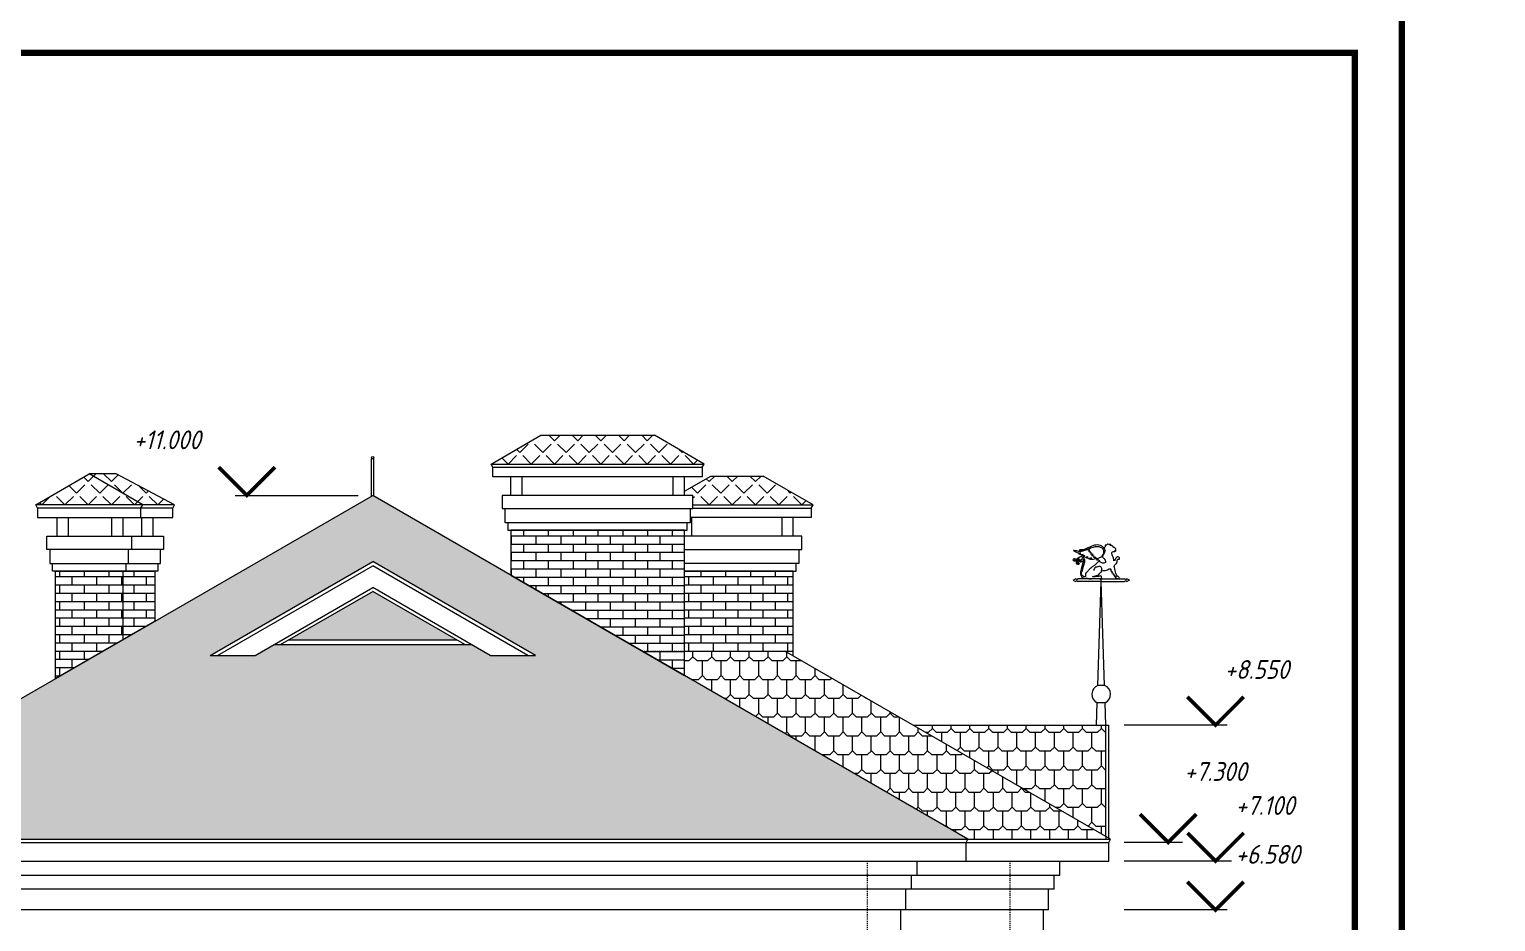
# Model space of a CAD drawing. Header units: millimetres. Extents: x 54 to 1314, y 20 to 614.
# Drawn here: x 327.8 to 484, y 219.4 to 314.4 of the extents above; entities that cross this region are included whole.
import ezdxf

# ---------------------------------------------------------------- set-up
doc = ezdxf.new("R2010")
doc.units = ezdxf.units.MM
doc.linetypes.add('ACAD_ISO02W100', pattern=[15, 12, -3])
doc.linetypes.add('CENTER2', pattern=[1.125, 0.75, -0.125, 0.125, -0.125])
for name, color, linetype, lineweight in [('A_ФАСАД', 30, 'Continuous', 15), ('А_ВЫСОТН.ОТМЕТКИ', 161, 'Continuous', 20), ('А_КИРПИЧ ОБЛИЦ.', 250, 'Continuous', 30), ('А_НЕВИДИМЫЕ', 8, 'ACAD_ISO02W100', 9), ('А_ОКНА', 4, 'Continuous', 13), ('А_ПЕРВЫЙ ПЛАН', 102, 'Continuous', 15), ('А_ШТРИХ.ОКОН', 140, 'Continuous', 9), ('А_ШТУКАТУРКА ФАСАД', 7, 'Continuous', 15), ('ЛИСТ', 7, 'Continuous', 18), ('ОСИ', 40, 'CENTER2', 18), ('ШТРИХОВКА', 93, 'Continuous', 9)]:
    doc.layers.add(name, color=color, linetype=linetype, lineweight=lineweight)
doc.styles.add('ROMANS', font='romans.shx', dxfattribs={"width": 0.8, "oblique": 15})

# ---------------------------------------------------------------- blocks, each defined once
blk = doc.blocks.new('пакелщш')
at = {"layer": 'А_ШТУКАТУРКА ФАСАД', "lineweight": 13}
for points, knots in [([(4205.95, -417.21), (4205.67, -417.15), (4204.97, -417), (4206.66, -415.9), (4206.5, -414.45), (4207.63, -412.42), (4205.92, -411.78), (4206.26, -410.01), (4205.23, -410.35), (4205.31, -409.72), (4205.68, -409.33), (4206.63, -409.59), (4207.32, -411.56), (4207.36, -409.64), (4207.95, -408.97), (4208.13, -407.89), (4207.61, -407.39), (4206.82, -407.68), (4207.28, -407.25), (4206.88, -407.35), (4206.77, -407.59), (4206.43, -406.93), (4206.68, -406.3), (4207.22, -406.08), (4207.54, -406), (4207.52, -405.73), (4207.82, -405.72), (4207.83, -405.35), (4208.23, -405.41), (4208.75, -405.39), (4208.35, -404.76), (4209.15, -405.35), (4209.67, -404.47), (4209.6, -405.58), (4210.61, -404.99), (4210.06, -406.1), (4211.28, -406.05), (4209.56, -407.44), (4211.82, -408.76), (4211.02, -409.93), (4210.49, -410.15), (4210.36, -410.7), (4209.9, -411.48), (4211.33, -411.79), (4212.19, -411.28), (4212.55, -410.49), (4213.92, -410.73), (4212.26, -409.92), (4214.7, -410.24), (4212.89, -409.54), (4215.13, -409.81), (4213.77, -409.01), (4215.74, -409.16), (4213.99, -408.42), (4216.13, -408.65), (4214.47, -408.03), (4216.48, -408.07), (4214.93, -407.61), (4216.62, -407.64), (4215.33, -407.08), (4216.95, -407.2), (4215.59, -406.53), (4217.56, -407.03), (4218.38, -407.54), (4220.03, -407.53), (4222.25, -406.88), (4220.5, -407.93), (4218.2, -408.25), (4220.36, -408.08), (4219.16, -408.72), (4217.63, -408.56), (4219.68, -408.86), (4216.78, -408.98), (4218.57, -409.12), (4217.5, -409.67), (4215.96, -409.28), (4217.68, -409.76), (4216.13, -409.96), (4214.36, -409.77), (4217.57, -410.24), (4212.26, -410.37), (4210.5, -408.55), (4211.07, -406.52), (4212.11, -405.98), (4213.31, -405.73), (4214.86, -406.04), (4216.34, -406.75), (4217.82, -407.25), (4218.77, -407.36), (4220.07, -406.94), (4218.83, -406.85), (4217.89, -406.85), (4216.49, -406.17), (4215.08, -405.52), (4213.81, -405.06), (4212.66, -405.11), (4211.7, -405.45), (4211.15, -405.9), (4210.93, -406.16)], [0, 0, 0, 0, 0.656793, 1.627578, 3.813811, 5.617858, 6.785572, 8.269507, 8.652125, 9.050343, 9.630527, 10.11854, 11.770336, 12.673275, 13.946819, 14.827147, 15.542398, 15.91226, 16.171014, 16.433882, 16.583819, 16.812835, 17.924777, 18.350926, 18.606009, 18.752097, 19.013356, 19.217042, 19.637503, 20.003157, 20.32477, 20.869533, 21.45879, 21.974889, 22.560248, 23.186167, 23.83852, 24.451804, 27.326761, 27.80169, 28.368857, 28.926536, 29.465108, 30.657621, 31.649945, 32.480561, 33.166385, 33.80165, 34.84913, 35.384316, 36.404389, 36.855779, 37.737639, 38.332768, 39.220249, 39.751406, 40.589552, 41.081009, 41.790343, 42.249662, 42.900403, 43.506739, 44.008416, 46.501875, 47.737684, 49.271847, 50.672017, 52.037813, 52.913925, 53.705483, 54.66859, 55.31138, 56.540894, 57.158598, 57.710046, 58.872539, 59.538144, 60.411459, 61.685769, 62.773942, 65.387399, 69.031315, 70.124464, 71.061252, 72.357657, 73.771864, 75.67683, 77.388557, 78.165975, 79.019692, 79.686147, 80.526944, 82.352705, 83.955297, 85.303709, 86.333569, 87.324452, 88.343947, 88.343947, 88.343947, 88.343947]), ([(4212.37, -410.88), (4212.44, -410.93), (4213, -411.39), (4213.77, -412.25), (4215.05, -413.02), (4215.97, -413.79), (4216.61, -414.64), (4217.31, -415.18), (4217.45, -415.85), (4217.14, -416.63), (4218.54, -416.49), (4218.82, -415.49), (4218.74, -414.88), (4218.72, -414.71)], [93.588041, 93.588041, 93.588041, 93.588041, 93.841779, 95.804667, 96.967126, 98.32131, 99.366058, 100.155367, 100.878258, 101.346688, 102.144081, 103.526506, 104.027412, 104.027412, 104.027412, 104.027412]), ([(4219.07, -414.71), (4218.68, -413.17), (4218.33, -411.99), (4217.52, -410), (4218.86, -410.22), (4219, -410.61), (4218.89, -410.99), (4218.08, -411.09), (4219.02, -411.06), (4219.25, -410.76), (4219.26, -410.12), (4219.72, -411.19), (4218.41, -411.27), (4219.87, -411.36), (4219.45, -410.18), (4220.36, -411.05), (4220.25, -412.15), (4219.64, -411.77), (4220.06, -411.38), (4219.5, -411.61), (4219.63, -412.32), (4220.53, -412.12), (4220.53, -411.26), (4220.25, -410.66), (4219.27, -409.38), (4220.36, -410.86), (4221.21, -411.1), (4221.88, -410.58), (4221.54, -409.81), (4220.69, -410.3), (4221.39, -410.04), (4221.55, -410.62), (4220.56, -410.76), (4220.08, -409.7), (4218.78, -409.08), (4217.82, -409.88), (4217.59, -411.09), (4217.92, -412.21), (4218.29, -413.17), (4218.72, -414.71)], [105.617888, 105.617888, 105.617888, 105.617888, 106.182807, 108.584082, 109.073879, 109.391889, 109.719749, 110.164061, 110.769493, 111.101554, 111.425721, 112.028149, 112.638557, 113.346184, 113.968959, 114.683123, 115.602869, 115.861274, 116.186785, 116.428031, 116.971815, 117.644001, 118.258568, 119.185128, 120.070509, 121.187752, 122.218897, 122.71854, 123.362668, 123.817679, 124.207586, 124.547466, 125.031452, 126.385669, 127.719918, 128.633326, 129.670492, 131.258958, 132.053416, 132.053416, 132.053416, 132.053416]), ([(4211.69, -414.37), (4211.68, -414.36), (4210.95, -414.24), (4210.13, -414.35), (4209.28, -413.8), (4208.03, -413.33), (4208.64, -415.05), (4207.84, -414.09), (4208.14, -415.64), (4207.55, -414.66), (4207.72, -416.09), (4207.22, -415.14), (4207.37, -416.54), (4206.93, -415.56), (4207.2, -416.63), (4206.64, -416.16), (4206.6, -416.77), (4206.96, -417.37), (4206.29, -417.09), (4206.04, -417.17), (4205.94, -417.21)], [158.985678, 158.985678, 158.985678, 158.985678, 159.009151, 160.809952, 161.52472, 162.369533, 163.279705, 163.61995, 164.410801, 164.708267, 165.407651, 165.686134, 166.335547, 166.63755, 167.149428, 167.452836, 167.817615, 168.37194, 168.873825, 169.201563, 169.201563, 169.201563, 169.201563]), ([(4219.07, -414.71), (4219.07, -414.73), (4219.14, -415), (4219.16, -415.51), (4218.95, -416.14), (4218.65, -416.63), (4218.17, -416.98), (4217.49, -417.18), (4216.79, -416.84), (4216, -417.44), (4214.88, -417.03), (4213.5, -417.1), (4212.57, -417.11), (4211.46, -417.38), (4211.64, -416.71), (4211.79, -415.98), (4212.64, -416.48), (4213.4, -416.28), (4213.92, -416.53), (4215.23, -416.47), (4214.5, -416.34), (4214.07, -416.26), (4213.42, -416.12), (4212.72, -415.84), (4212.3, -415.26), (4211.81, -414.87), (4211.65, -414.32), (4211.47, -413.79), (4211.7, -413.33), (4211.89, -412.93), (4212.41, -412.62), (4212.98, -413.09), (4213.72, -413), (4214.27, -413.49), (4214.44, -414), (4214.46, -414.22)], [133.748644, 133.748644, 133.748644, 133.748644, 133.789208, 134.594433, 135.230208, 135.764099, 136.285705, 136.978181, 137.801782, 138.349677, 139.679836, 141.040022, 142.353896, 142.980714, 143.456741, 143.9749, 144.9102, 145.470638, 146.253998, 147.075106, 147.40505, 147.850678, 148.564652, 149.332807, 150.067685, 150.650344, 151.144117, 151.77582, 152.216136, 152.630051, 153.112862, 153.771806, 154.557528, 155.202678, 155.875084, 155.875084, 155.875084, 155.875084])]:
    blk.add_open_spline(points, degree=3, knots=knots, dxfattribs=at)
blk.add_open_spline([(4210.6, -406.68), (4210.51, -406.89), (4210.46, -407.12), (4210.44, -407.35)], degree=3, dxfattribs=at)

msp = doc.modelspace()

# ---------------------------------------------------------------- hatches: boundary and pattern name
at = {"layer": 'А_КИРПИЧ ОБЛИЦ.', "lineweight": 9}
h = msp.add_hatch(dxfattribs=at)
h.set_pattern_fill('AR-BRSTD', color=41, scale=0.013, style=0)
h.set_pattern_definition([(0, (-758.0268, 244.6195), (0, 0.8806434), []), (90, (-758.0268, 244.6195), (-1.3208, 0.8806434), [0.8806434, -0.8806434])])
h.paths.add_polyline_path([(379.109, 256.281), (379.109, 261.069), (397.609, 261.069), (397.609, 245.6)])
h = msp.add_hatch(dxfattribs=at)
h.set_pattern_fill('AR-BRSTD', color=41, scale=0.013, style=0)
h.set_pattern_definition([(0, (-773.1268, 240.27215), (0, 0.8806434), []), (90, (-773.1268, 240.2722), (-1.3208, 0.8806434), [0.8806434, -0.8806434])])
h.paths.add_polyline_path([(341.209, 251.374), (330.609, 245.254), (330.609, 256.721), (341.209, 256.721)])
h = msp.add_hatch(dxfattribs=at)
h.set_pattern_fill('AR-BRSTD', color=41, scale=0.013, style=0)
h.set_pattern_definition([(0, (-776.1268, 240.27215), (0, 0.8806434), []), (90, (-776.1268, 240.2722), (-1.3208, 0.8806434), [0.8806434, -0.8806434])])
h.paths.add_polyline_path([(397.609, 248.199), (408.309, 248.199), (409.209, 247.679), (409.209, 256.721), (397.609, 256.721)])
at = {"layer": 'А_ШТРИХ.ОКОН', "ltscale": 100}
h = msp.add_hatch(color=256, dxfattribs=at)
h.set_gradient(color1=(116, 208, 231), one_color=1, tint=1, name='INVCURVED')
h.paths.add_polyline_path([(373.367, 249.38), (364.409, 254.551), (355.451, 249.38)])
at = {"layer": 'ШТРИХОВКА', "lineweight": 5, "ltscale": 100}
h = msp.add_hatch(dxfattribs=at)
h.set_pattern_fill('ANGLE', color=30, scale=0.25, angle=45, style=0)
h.set_pattern_definition([(45, (-767.0512, 268.1135), (-1.2347852, 1.2347852), [1.27, -0.47625]), (135, (-767.0512, 268.1135), (-1.2347852, -1.2347852), [1.27, -0.47625])])
h.paths.add_polyline_path([(377.01, 268.113), (382.309, 271.173), (394.409, 271.173), (399.709, 268.113)])
h = msp.add_hatch(dxfattribs=at)
h.set_pattern_fill('ANGLE', color=30, scale=0.25, angle=45, style=0)
h.set_pattern_definition([(45, (-782.1512, 263.7662), (-1.2347852, 1.2347852), [1.27, -0.47625]), (135, (-782.1512, 263.7662), (-1.2347852, -1.2347852), [1.27, -0.47625])])
h.paths.add_polyline_path([(334.209, 267.057), (328.51, 263.766), (343.308, 263.766), (337.071, 267.057)])
h = msp.add_hatch(dxfattribs=at)
h.set_pattern_fill('ANGLE', color=30, scale=0.25, angle=45, style=0)
h.set_pattern_definition([(45, (-785.1512, 263.7662), (-1.2347852, 1.2347852), [1.27, -0.47625]), (135, (-785.1512, 263.7662), (-1.2347852, -1.2347852), [1.27, -0.47625])])
h.paths.add_polyline_path([(398.509, 264.769), (398.509, 263.766), (411.309, 263.766), (406.009, 266.826), (400.409, 266.826), (396.846, 264.769)])
at = {"layer": 'ШТРИХОВКА'}
h = msp.add_hatch(dxfattribs=at)
h.set_pattern_fill('SHINGLES', color=30, scale=4, angle=720, pattern_type=2)
h.set_pattern_definition([(360, (-2734.2212, 4796.479), (4e-15, 4), [1.2, -0.8, 1.2, -0.8]), (360, (-2733.2212, 4798.479), (4e-15, 4), [1.2, -0.8, 1.2, -0.8]), (90, (-2734.6212, 4796.879), (-4, 4e-15), [1.6, -2.4]), (90, (-2733.6212, 4798.879), (-4, 4e-15), [1.6, -2.4]), (90, (-2732.6212, 4796.879), (-4, 4e-15), [1.6, -2.4]), (90, (-2731.6212, 4798.879), (-4, 4e-15), [1.6, -2.4]), (225, (-2734.6212, 4796.879), (-5e-15, -4), [0.5656854, -5.0911688]), (225, (-2732.6212, 4796.879), (-5e-15, -4), [0.5656854, -5.0911688]), (225, (-2733.6212, 4798.879), (-5e-15, -4), [0.5656854, -5.0911688]), (225, (-2731.6212, 4798.879), (-5e-15, -4), [0.5656854, -5.0911688]), (135, (-2734.2212, 4796.479), (-4, 4e-15), [0.5656854, -5.0911688]), (135, (-2733.2212, 4798.479), (-4, 4e-15), [0.5656854, -5.0911688]), (135, (-2732.2212, 4796.479), (-4, 4e-15), [0.5656854, -5.0911688]), (135, (-2731.2212, 4798.479), (-4, 4e-15), [0.5656854, -5.0911688])])
h.paths.add_polyline_path([(427.808, 228.165), (364.409, 264.769), (301.01, 228.165)])
h.paths.add_polyline_path([(352.353, 248.88), (376.81, 248.88), (364.409, 256.345)])
h.paths.add_polyline_path([(374.933, 248.88), (376.81, 248.88), (364.409, 256.345), (352.353, 248.88), (353.885, 248.88), (351.885, 247.725), (347.089, 247.725), (364.409, 257.725), (381.73, 247.725), (376.933, 247.725)])
h = msp.add_hatch(dxfattribs=at)
h.set_pattern_fill('SHINGLES', color=30, scale=4, angle=720, pattern_type=2)
h.set_pattern_definition([(360, (-2707.083, 4799.1757), (3e-15, 4), [1.2, -0.8, 1.2, -0.8]), (360, (-2706.083, 4801.1757), (3e-15, 4), [1.2, -0.8, 1.2, -0.8]), (90, (-2707.483, 4799.5757), (-4, 3e-15), [1.6, -2.4]), (90, (-2706.483, 4801.5757), (-4, 3e-15), [1.6, -2.4]), (90, (-2705.483, 4799.5757), (-4, 3e-15), [1.6, -2.4]), (90, (-2704.483, 4801.5757), (-4, 3e-15), [1.6, -2.4]), (225, (-2707.4828, 4799.5757), (-4e-15, -4), [0.5656854, -5.0911688]), (225, (-2705.4828, 4799.5757), (-4e-15, -4), [0.5656854, -5.0911688]), (225, (-2706.4828, 4801.5757), (-4e-15, -4), [0.5656854, -5.0911688]), (225, (-2704.4828, 4801.5757), (-4e-15, -4), [0.5656854, -5.0911688]), (135, (-2707.0828, 4799.1757), (-4, 3e-15), [0.5656854, -5.0911688]), (135, (-2706.0828, 4801.1757), (-4, 3e-15), [0.5656854, -5.0911688]), (135, (-2705.0828, 4799.1757), (-4, 3e-15), [0.5656854, -5.0911688]), (135, (-2704.0828, 4801.1757), (-4, 3e-15), [0.5656854, -5.0911688])])
h.paths.add_polyline_path([(397.609, 245.6), (397.609, 248.199), (408.309, 248.199), (443.008, 228.165), (427.808, 228.165)])
h = msp.add_hatch(dxfattribs=at)
h.set_pattern_fill('SHINGLES', color=30, scale=4, angle=720, pattern_type=2)
h.set_pattern_definition([(360, (-2672.583, 4789.5508), (3e-15, 4), [1.2, -0.8, 1.2, -0.8]), (360, (-2671.583, 4791.5508), (3e-15, 4), [1.2, -0.8, 1.2, -0.8]), (90, (-2672.983, 4789.9508), (-4, 3e-15), [1.6, -2.4]), (90, (-2671.983, 4791.9508), (-4, 3e-15), [1.6, -2.4]), (90, (-2670.983, 4789.9508), (-4, 3e-15), [1.6, -2.4]), (90, (-2669.983, 4791.9508), (-4, 3e-15), [1.6, -2.4]), (225, (-2672.9828, 4789.9508), (-4e-15, -4), [0.5656854, -5.0911688]), (225, (-2670.9828, 4789.9508), (-4e-15, -4), [0.5656854, -5.0911688]), (225, (-2671.9828, 4791.9508), (-4e-15, -4), [0.5656854, -5.0911688]), (225, (-2669.9828, 4791.9508), (-4e-15, -4), [0.5656854, -5.0911688]), (135, (-2672.5828, 4789.5508), (-4, 3e-15), [0.5656854, -5.0911688]), (135, (-2671.5828, 4791.5508), (-4, 3e-15), [0.5656854, -5.0911688]), (135, (-2670.5828, 4789.5508), (-4, 3e-15), [0.5656854, -5.0911688]), (135, (-2669.5828, 4791.5508), (-4, 3e-15), [0.5656854, -5.0911688])])
h.paths.add_polyline_path([(421.98, 240.306), (442.509, 228.453), (442.509, 240.306)])

# ---------------------------------------------------------------- linework, layer by layer
at = {"layer": 'A_ФАСАД'}
for points in [[(397.609, 245.6), (397.609, 261.069), (379.109, 261.069), (379.109, 256.281)], [(330.609, 245.254), (330.609, 256.721), (341.209, 256.721), (341.209, 251.374)]]:
    msp.add_lwpolyline(points, close=True, dxfattribs=at)
msp.add_lwpolyline([(409.209, 247.679), (409.209, 256.721), (397.609, 256.721)], dxfattribs=at)
at = {"layer": 'А_ВЫСОТН.ОТМЕТКИ'}
for p, q in [((349.771, 264.769), (362.867, 264.769)), ((455.411, 240.306), (444.452, 240.306)), ((450.661, 227.82), (444.452, 227.82)), ((455.888, 225.82), (444.452, 225.82)), ((455.412, 220.62), (444.452, 220.62))]:
    msp.add_line(p, q, dxfattribs=at)
for points in [[(338.135, 268.812, 0, 0, 0), (350.997, 268.812, 0, 0, 0), (350.997, 264.769, 0.4, 0.4, 0), (353.997, 267.769, 0.4, 0.4, 0), (350.997, 264.769, 0.4, 0.4, 0), (347.997, 267.769, 0.4, 0.4, 0)], [(467.047, 244.35, 0, 0, 0), (454.185, 244.35, 0, 0, 0), (454.185, 240.306, 0.4, 0.4, 0), (451.185, 243.306, 0.4, 0.4, 0), (454.185, 240.306, 0.4, 0.4, 0), (457.185, 243.306, 0.4, 0.4, 0)], [(462.006, 233.482, 0, 0, 0), (449.145, 233.482, 0, 0, 0), (449.145, 227.82, 0.4, 0.4, 0), (446.145, 230.82, 0.4, 0.4, 0), (449.145, 227.82, 0.4, 0.4, 0), (452.145, 230.82, 0.4, 0.4, 0)], [(467.048, 229.864, 0, 0, 0), (454.186, 229.864, 0, 0, 0), (454.186, 225.82, 0.4, 0.4, 0), (451.186, 228.82, 0.4, 0.4, 0), (454.186, 225.82, 0.4, 0.4, 0), (457.186, 228.82, 0.4, 0.4, 0)], [(467.048, 224.664, 0, 0, 0), (454.186, 224.664, 0, 0, 0), (454.186, 220.62, 0.4, 0.4, 0), (451.186, 223.62, 0.4, 0.4, 0), (454.186, 220.62, 0.4, 0.4, 0), (457.186, 223.62, 0.4, 0.4, 0)]]:
    msp.add_lwpolyline(points, format="xyseb", dxfattribs=at)
at = {"layer": 'А_КИРПИЧ ОБЛИЦ.', "lineweight": 15}
for p, q in [((379.109, 264.769), (379.109, 266.769)), ((380.309, 264.769), (380.309, 266.769)), ((396.409, 264.769), (396.409, 266.769)), ((397.609, 264.769), (397.609, 266.769)), ((330.809, 260.421), (330.809, 262.421)), ((332.009, 260.421), (332.009, 262.421)), ((336.609, 260.421), (336.609, 262.421)), ((337.809, 260.421), (337.809, 262.421)), ((339.809, 260.421), (339.809, 262.421)), ((341.009, 260.421), (341.009, 262.421)), ((398.409, 260.421), (398.409, 262.421)), ((408.009, 260.421), (408.009, 262.421)), ((409.209, 260.421), (409.209, 262.421)), ((337.809, 249.411), (337.809, 256.721))]:
    msp.add_line(p, q, dxfattribs=at)
at = {"layer": 'А_НЕВИДИМЫЕ', "ltscale": 0.0001}
msp.add_line((393.109, 248.199), (397.609, 248.199), dxfattribs=at)
at = {"layer": 'А_ОКНА', "ltscale": 100}
for p, q in [((354.585, 248.88), (364.409, 254.551)), ((374.233, 248.88), (364.409, 254.551)), ((355.451, 249.38), (373.367, 249.38))]:
    msp.add_line(p, q, dxfattribs=at)
at = {"layer": 'А_ПЕРВЫЙ ПЛАН', "ltscale": 100}
for p, q in [((377.01, 268.113), (382.309, 271.173)), ((382.309, 271.173), (394.409, 271.173)), ((399.709, 268.113), (394.409, 271.173)), ((364.284, 264.696), (364.284, 268.669)), ((364.534, 268.669), (364.284, 268.669)), ((364.534, 264.696), (364.534, 268.669)), ((377.01, 268.113), (399.709, 268.113)), ((377.209, 267.769), (377.01, 268.113)), ((399.509, 267.769), (399.709, 268.113)), ((328.51, 263.766), (334.209, 267.057)), ((337.071, 267.057), (334.209, 267.057)), ((339.908, 263.766), (334.209, 267.057)), ((343.308, 263.766), (337.071, 267.057)), ((397.609, 265.209), (400.409, 266.826)), ((400.409, 266.826), (406.009, 266.826)), ((411.309, 263.766), (406.009, 266.826)), ((301.01, 228.165), (364.409, 264.769)), ((427.808, 228.165), (364.409, 264.769)), ((343.308, 263.766), (328.51, 263.766)), ((328.709, 263.421), (328.51, 263.766)), ((339.709, 263.421), (339.908, 263.766)), ((343.109, 263.421), (343.308, 263.766)), ((398.509, 263.766), (411.309, 263.766)), ((411.109, 263.421), (411.309, 263.766)), ((347.089, 247.725), (364.409, 257.725)), ((381.73, 247.725), (364.409, 257.725)), ((347.885, 247.725), (364.409, 257.265)), ((380.933, 247.725), (364.409, 257.265)), ((351.885, 247.725), (364.409, 254.955)), ((376.933, 247.725), (364.409, 254.955)), ((439.009, 255.744), (439.269, 255.894)), ((439.009, 255.744), (439.269, 255.594)), ((439.399, 255.819), (439.269, 255.894)), ((439.399, 255.669), (439.269, 255.594)), ((439.399, 255.819), (439.529, 255.894)), ((439.399, 255.669), (439.529, 255.594)), ((442.009, 255.894), (439.529, 255.894)), ((442.009, 255.594), (439.529, 255.594)), ((441.647, 244.527), (442.009, 255.594)), ((442.009, 255.894), (444.49, 255.894)), ((442.009, 255.594), (442.009, 255.894)), ((442.371, 244.527), (442.009, 255.594)), ((442.009, 255.594), (444.49, 255.594)), ((444.62, 255.819), (444.49, 255.894)), ((444.62, 255.669), (444.49, 255.594)), ((444.62, 255.819), (444.749, 255.894)), ((444.62, 255.669), (444.749, 255.594)), ((445.009, 255.744), (444.749, 255.894)), ((445.009, 255.744), (444.749, 255.594)), ((353.885, 248.88), (374.933, 248.88)), ((347.089, 247.725), (351.885, 247.725)), ((376.933, 247.725), (381.73, 247.725)), ((397.609, 248.199), (408.309, 248.199)), ((443.008, 228.165), (408.309, 248.199)), ((442.371, 244.527), (441.647, 244.527)), ((441.509, 240.306), (441.587, 242.688)), ((442.431, 242.688), (441.587, 242.688)), ((442.509, 240.306), (442.431, 242.688)), ((421.98, 240.306), (442.809, 240.306)), ((442.509, 228.453), (442.509, 240.306)), ((442.809, 228.28), (442.809, 240.306)), ((301.01, 228.165), (443.008, 228.165)), ((427.609, 227.82), (427.808, 228.165)), ((442.809, 227.82), (443.008, 228.165))]:
    msp.add_line(p, q, dxfattribs=at)
msp.add_circle((364.409, 268.794), 0.125, dxfattribs=at)
for start, end in [(111.22067, 245.03307), (294.96693, 68.77933)]:
    msp.add_arc((442.009, 243.594), 1, start, end, dxfattribs=at)
at = {"layer": 'А_ШТУКАТУРКА ФАСАД'}
msp.add_line((301.209, 227.82), (442.809, 227.82), dxfattribs=at)
at = {"layer": 'А_ШТУКАТУРКА ФАСАД', "color": 7}
for p, q in [((427.609, 225.82), (427.609, 227.82)), ((442.809, 225.82), (442.809, 227.82)), ((301.209, 225.82), (442.809, 225.82)), ((422.409, 224.32), (422.409, 225.82)), ((437.609, 224.32), (437.609, 225.82)), ((306.409, 224.32), (437.609, 224.32)), ((421.809, 222.82), (421.809, 224.32)), ((437.009, 222.82), (437.009, 224.32)), ((437.009, 222.82), (307.009, 222.82)), ((421.209, 220.62), (421.209, 222.82)), ((436.409, 220.62), (436.409, 222.82)), ((436.409, 220.62), (307.609, 220.62)), ((420.609, 220.62), (420.609, 210.32)), ((435.809, 220.62), (435.809, 210.32))]:
    msp.add_line(p, q, dxfattribs=at)
for points in [[(399.509, 266.769), (377.209, 266.769), (377.209, 267.769), (399.509, 267.769)], [(398.509, 264.769), (378.209, 264.769), (378.209, 263.369), (398.509, 263.369)], [(328.709, 262.421), (343.109, 262.421), (343.109, 263.421), (328.709, 263.421)], [(378.509, 263.369), (398.209, 263.369), (398.209, 261.869), (378.509, 261.869)], [(397.909, 261.869), (378.809, 261.869), (378.809, 261.069), (397.909, 261.069)], [(329.709, 260.421), (342.109, 260.421), (342.109, 259.021), (329.709, 259.021)], [(341.809, 259.021), (330.009, 259.021), (330.009, 257.521), (341.809, 257.521)], [(330.309, 257.521), (341.509, 257.521), (341.509, 256.721), (330.309, 256.721)]]:
    msp.add_lwpolyline(points, close=True, dxfattribs=at)
for points in [[(328.709, 262.421), (339.709, 262.421), (339.709, 263.421), (328.709, 263.421)], [(398.509, 263.421), (411.109, 263.421), (411.109, 262.421), (398.209, 262.421)], [(329.709, 260.421), (338.709, 260.421), (338.709, 259.021), (329.709, 259.021)], [(397.609, 259.021), (410.109, 259.021), (410.109, 260.421), (397.609, 260.421)], [(330.009, 257.521), (338.409, 257.521), (338.409, 259.021), (329.709, 259.021)], [(397.609, 259.021), (409.809, 259.021), (409.809, 257.521), (397.609, 257.521)], [(330.009, 257.521), (338.109, 257.521), (338.109, 256.721), (330.309, 256.721)], [(397.609, 256.721), (409.509, 256.721), (409.509, 257.521), (397.609, 257.521)]]:
    msp.add_lwpolyline(points, dxfattribs=at)
at = {"layer": 'ЛИСТ', "const_width": 0.7}
for points in [[(54.025, 19.917), (474.025, 19.917), (474.025, 316.917), (54.025, 316.917)], [(474.025, 19.917), (894.025, 19.917), (894.025, 316.917), (474.025, 316.917)], [(74.025, 24.917), (469.025, 24.917), (469.025, 311.917), (74.025, 311.917)]]:
    msp.add_lwpolyline(points, close=True, dxfattribs=at)
at = {"layer": 'ОСИ', "ltscale": 0.01}
for p, q in [((417.109, 134.514), (417.109, 225.82)), ((432.309, 134.514), (432.309, 225.82))]:
    msp.add_line(p, q, dxfattribs=at)

# ---------------------------------------------------------------- block references
at = {"layer": 'А_ПЕРВЫЙ ПЛАН', "xscale": -0.3, "yscale": 0.3, "zscale": 0.3}
msp.add_blockref('пакелщш', (1705.542, 381.057), dxfattribs=at)

# ---------------------------------------------------------------- texts
at = {"layer": 'А_ВЫСОТН.ОТМЕТКИ', "style": 'ROMANS', "oblique": 15, "width": 0.85}
for s, p in [('+11.000', (338.939, 269.692)), ('+8.550', (455.152, 245.23)), ('+7.300', (450.856, 234.362)), ('+7.100', (456.314, 230.744)), ('+6.580', (456.314, 225.544))]:
    msp.add_text(s, height=2, dxfattribs=at).set_placement(p)

doc.saveas('drawing.dxf')
